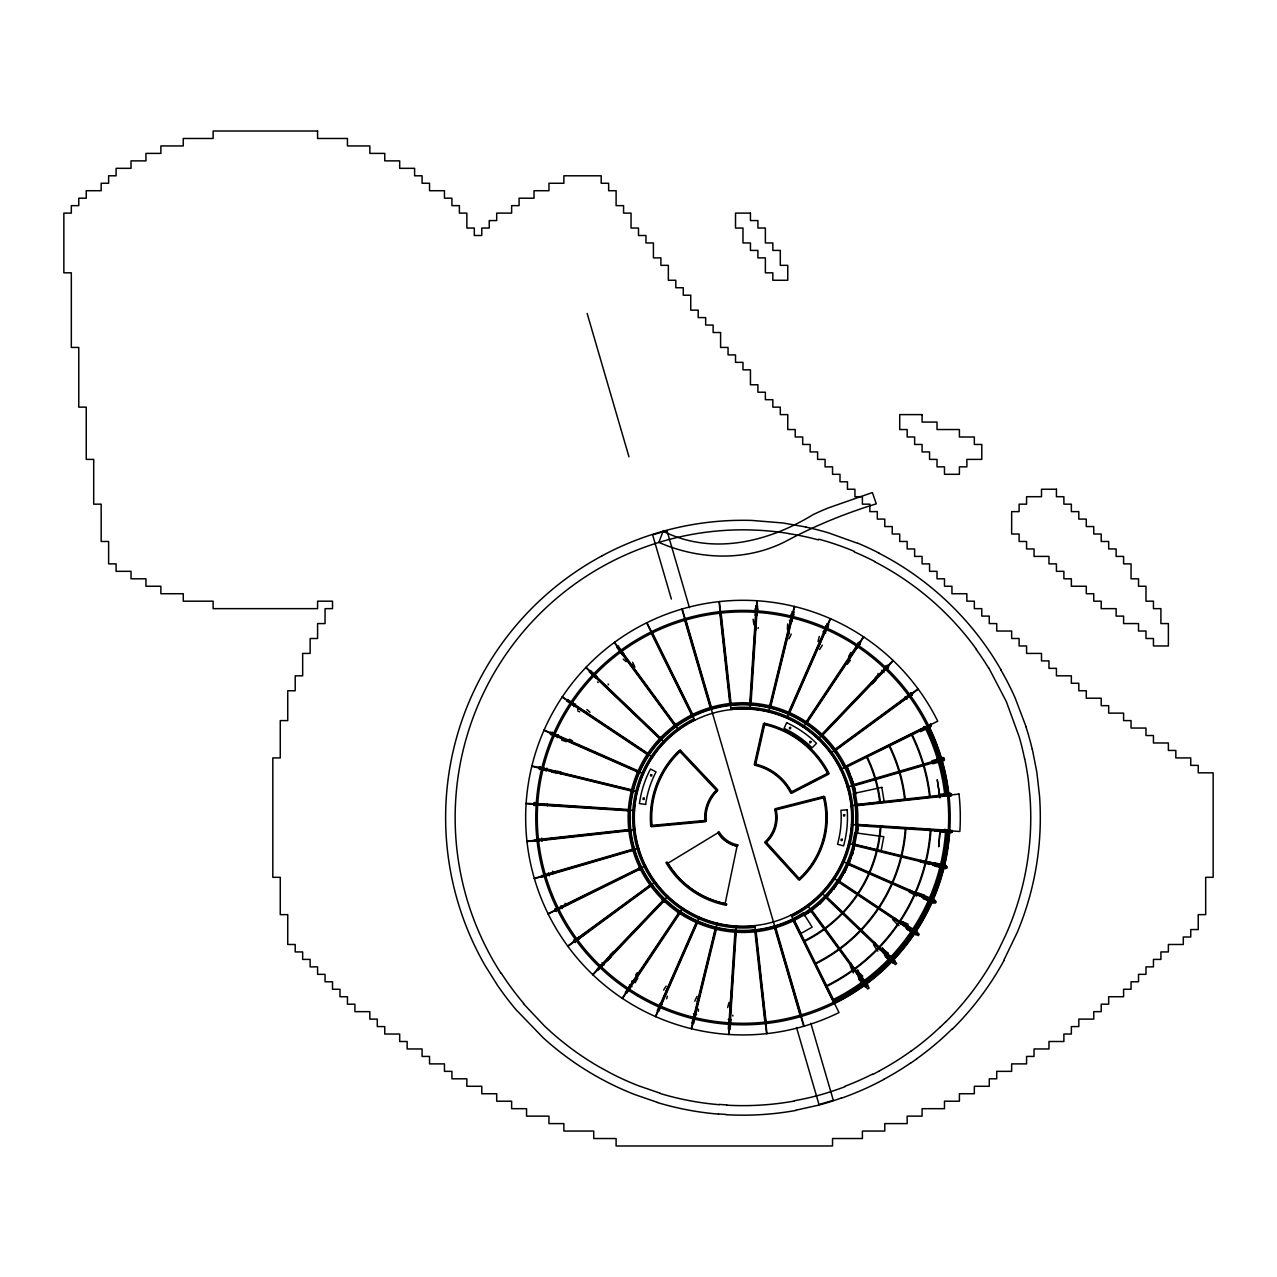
<?xml version="1.0" encoding="UTF-8"?>
<svg xmlns="http://www.w3.org/2000/svg" width="1277" height="1277" viewBox="0 0 1277 1277"><rect width="100%" height="100%" fill="white"/><g stroke="black" fill="none" stroke-linecap="round" stroke-linejoin="round"><path stroke-width="1.5" d="M729.119 1034.498L735.775 930.215M750.19 705L756.846 600.733M533.706 803.297L629.162 809.586L629.082 810.831L533.61 804.718L533.706 803.297L535.638 803.409M534.361 805.643L534.568 802.467M536.915 804.845L536.994 803.6M728.656 1034.466L735.935 926.048M750.03 709.182L757.309 600.765M944.725 832.317L944.932 829.14M948.955 831.63L949.05 830.385M952.259 831.934L952.355 830.497L856.883 824.383L856.787 825.644L952.259 831.934L945.97 831.535M857.011 833.37L858.272 825.708L857.474 833.434M769.696 705.638L770.845 705.048L770.845 706.053L769.265 705.064M539.596 769.6L540.363 766.503M546.093 771.18L546.859 768.1M691.655 1028.783L716.094 927.725M716.285 926.99L717.211 923.175M768.754 712.055L794.294 606.431M939.553 866.46L934.556 865.295L940.415 866.572L934.972 865.247L935.323 863.795L930.263 862.438M939.106 867.131L939.872 864.034M691.224 1028.687L716.11 927.198M769.855 708.017L794.741 606.543M655.771 1016.668L697.705 920.972M788.26 714.258L830.194 618.563M551.025 735.009L552.303 732.104M554.218 733.988L553.707 735.137L638.277 772.298L638.771 771.148L550.419 732.136L549.78 733.605L555.974 736.318L556.628 734.866M557.155 737.691L558.432 734.786M659.634 1007.314L660.241 1005.941M696.779 922.76L697.386 921.371M697.689 920.685L699.269 917.094M786.696 718.137L789.186 712.47M825.724 629.29L826.331 627.901M927.533 900.429L928.81 897.523M929.337 900.365L929.991 898.896M932.258 900.093L931.747 901.227L847.194 864.082L847.689 862.933L936.185 901.626L935.546 903.094L917.876 894.858L922.505 897.077M655.356 1016.492L697.481 920.877M788.484 714.354L830.609 618.738M1003.738 960.48L1017.242 932.449A297.222 297.11 89.5 0 0 1039.478 795.411L1036.828 772.218L1032.359 749.312M577.651 709.661L577.795 708.607M622.538 998.502L680.433 911.539M805.532 723.692L863.428 636.728M573.852 706.644L575.624 704.01M622.154 998.247L682.668 907.995M803.297 727.236L805.484 723.963M805.899 723.341L863.811 636.984M906.957 926.017L919.232 934.205L918.275 935.642L906.016 927.453C908.985 925.665 895.959 917.397 906.654 925.218M910.341 931.22L912.113 928.587M911.57 931.156L912.528 929.736M632.514 981.263L631.476 981.119M879.007 673.857L878.001 673.538M883.939 667.903L886.254 665.493L888.553 667.679L886.238 670.106M592.943 974.83L664.647 899.535M665.173 898.992L667.887 896.151M818.078 739.08L893.006 660.385M888.074 958.564L890.277 956.265M890.165 957.111L888.92 958.42L895.432 964.646L896.677 963.337L885.328 952.482M592.624 974.527L664.902 899.088M821.047 736.143L893.341 660.704M940.271 1027.107L945.682 1021.871M952.419 1028.655L946.816 1034.067A290.486 282.345 -25.8 0 1 916.774 1058.761M673.49 725.831L673.665 725.128M911.235 1051.067L917.285 1046.581A281.355 273.47 -25.8 0 0 940.207 1027.043M573.469 941.165L650.631 884.626L651.382 885.631L574.315 942.314L573.469 941.165L576.119 939.202M909.001 694.864L911.65 692.916L912.496 694.065L909.847 696.013L909.048 694.943M574.315 942.314L576.597 940.638M911.65 692.916L834.583 749.599L835.334 750.605L912.496 694.065M567.93 946.401L655.388 881.912M830.577 753.318L918.035 688.83M863.013 983.897L858.814 979.251L861.448 981.614L863.954 979.73M862.135 981.47L863.603 980.385M904.659 698.024L906.494 696.699M907.277 696.125L908.123 697.274M579.742 936.568L577.443 938.244L578.289 939.393L580.221 937.988M567.658 946.034L651.94 884.291M834.009 750.94L918.307 689.197M905.505 699.189L907.34 697.849M675.98 723.436L675.086 724.091L676.251 723.82M910.453 1063.294L916.822 1058.825M803.744 915.386L810.879 911.139L803.983 915.785M872.654 1074.516L879.326 1071.036M883.86 1079.448L876.948 1083.04A289.384 281.291 -17.3 0 1 855.718 1092.745A289.815 282.393 -17 0 1 841.16 1098.284M690.777 714.497L692.405 714.689L692.405 713.683L691.4 714.689M548.216 914.045L641.852 867.674M557.187 909.352L558.544 908.697M640 868.456L645.555 865.726M840.41 769.504L856.26 761.667M870.355 754.707L887.962 746.023M893.246 743.406L923.191 728.624M927.421 726.533L928.778 725.863M920.557 731.689L931.045 726.517M548.025 913.63L641.756 867.466A112.839 112.839 0 0 0 792.841 918.833L839.005 1012.565A217.329 217.329 0 0 1 548.088 913.773A217.329 217.329 0 0 1 646.689 622.793A217.329 217.329 0 0 1 937.733 721.186L844.113 767.541A112.839 112.839 0 0 0 692.98 716.445L646.561 622.857M565.072 904.308L565.072 903.254M534.44 878.752L634.701 849.365M534.313 878.321L638.676 848.072M847.289 787.143L935.897 761.268M940.431 759.943L941.883 759.528M553.164 871.968L552.462 871.185M794.342 1100.758L801.733 1099.321A279.232 270.963 -12.6 0 0 823.681 1093.91L830.864 1091.643A279.823 272.017 -17.1 0 0 845.087 1086.663M796.05 1110.16L818.828 1105.1A294.859 292.257 -21 0 0 841.096 1098.092M938.882 794.454L950.519 793.177L950.87 796.337M537.01 840.282L538.511 840.122M628.827 830.178L630.327 830.018M631.061 829.922L634.972 829.507M850.993 805.723L857.138 805.053M882.231 802.291L886.142 801.86M892 801.206L897.843 800.567M901.754 800.136L907.612 799.498M913.47 798.843L921.276 797.981M925.187 797.55L932.992 796.704M936.903 796.273L942.761 795.619M947.454 795.108L948.939 794.948M526.986 841.607L630.838 830.082M526.938 841.16L630.806 829.842M939.361 797.04L939.904 797.933M939.601 831.135L945.587 831.503L939.936 831.151M526.108 803.744L630.375 810.416M533.61 804.718L535.542 804.845M934.668 830.768L947.326 831.614L947.422 830.178L943.703 829.938M754.946 608.985L758.123 609.193M536.212 804.175L537.713 804.271M628.38 810.161L634.557 810.56M851.408 824.655L855.335 824.91M856.085 824.958L857.585 825.054M865.136 825.549L876.9 826.315M884.738 826.826L896.502 827.592M904.339 828.103L914.14 828.741M923.941 829.38L935.706 830.146M943.543 830.657L949.753 831.056M939.728 831.997L951.397 832.748M728.273 1019.365L731.45 1019.573M539.133 803.648L539.038 805.069M526.14 803.281L630.391 810.177M934.908 830.784L940.654 831.183M719.302 1104.413L726.821 1104.924M718.52 1113.927L726.278 1114.47M789.09 533.563L781.636 532.445A289.193 279.823 43.3 0 0 759.145 530.29L751.61 529.971A287.676 287.533 0.6 0 0 640.894 548.583A287.74 287.644 4.2 0 0 620.095 557.41A287.756 287.708 13.6 0 0 471.309 912.64A287.772 287.708 -86.5 0 0 497.04 967.04L501.031 973.425M805.915 527.018L782.913 522.979L751.898 520.425A297.206 297.03 0.8 0 0 637.494 539.644A297.318 297.222 7.3 0 0 616.009 548.759A297.397 297.381 82.6 0 0 602.106 555.782M935.786 864.034L934.972 863.875L940.766 865.12L935.323 863.795M936.249 864.162L939.952 865.024M531.807 766.296L633.328 790.958M790.99 614.237L794.086 614.987M789.409 620.734L792.49 621.484M531.918 765.849L633.392 790.734M541.687 768.467L543.14 768.834M631.413 790.367L632.881 790.734M633.6 790.91L637.415 791.836M848.551 843.379L877.283 850.402M880.986 851.296L940.143 865.742M942.809 866.397L944.278 866.748M693.459 1013.746L696.556 1014.497M929.784 863.827L934.157 864.96M930.63 862.518L934.556 863.523M818.525 539.932L811.23 538.048A287.038 278.21 44.4 0 0 789.074 533.674M934.972 865.247L930.135 863.954M660.193 1093.224L638.819 1085.881A280.381 272.56 15 0 1 611.348 1073.526L598.147 1066.279A281.116 273.262 20.3 0 1 566.924 1045.24L561.034 1040.563A281.93 274.044 24.1 0 1 544.098 1025.591L523.442 1003.674M657.447 1102.37L635.371 1094.772A289.703 281.61 15 0 1 606.99 1082.018L600.11 1078.363A290.182 282.073 20.3 0 1 567.307 1057.484L561.082 1052.807A290.901 282.776 24.1 0 1 543.188 1037.802L516.163 1009.836A293.056 284.915 29.5 0 1 497.328 985.062L484.925 965.284A297.302 297.222 -86.3 0 1 462.322 915.785A297.286 297.222 11 0 1 602.121 555.798M928.523 898.385L924.5 896.981L928.874 898.721M928.97 900.237L923.67 898.354L928.858 900.413M909.08 928.299L908.298 927.996L911.092 929.576M857.809 543.363L828.518 532.86A294.029 283.861 42.5 0 0 805.899 527.098M543.922 730.396L639.633 772.33M825.581 625.666L828.486 626.943M822.899 631.78L825.804 633.057M544.114 729.981L639.713 772.106M553.276 734.259L554.649 734.866M637.83 771.42L639.218 772.026M639.905 772.33L643.496 773.91M842.469 861.321L926.99 898.465M931.316 900.365L932.689 900.955M913.247 930.294L912.448 929.911M923.255 895.672L918.817 893.517L919.679 894.012M910.485 930.821L907.085 929.161L912.353 932.21M923.862 896.215L919.983 894.171M878.975 553.212C929.8 579.263 972.739 620.335 1001.04 669.93M874.601 561.704C914.827 582.376 950.024 612.657 976.442 649.355M901.45 923.335L905.537 926.511M888.217 956.457L889.287 957.111M889.255 959.139L885.312 956.569L890.021 960.336M680.034 913.997L678.454 914.061L678.454 913.055L679.795 914.38M857.665 642.922L860.299 644.677M857.075 645.539L858.112 646.242L806.841 723.053L805.803 722.367L859.277 641.932L860.602 642.826L856.835 648.461L855.51 647.567M570.627 702.589L571.888 703.419M647.455 753.861L652.595 757.293M833.37 877.938L908.522 928.092M914.077 931.795L915.338 932.641M562.088 697.162L649.067 755.074M629.369 984.982L632.019 986.738M629.13 986.77L630.455 987.664L626.688 993.298L625.363 992.405L679.125 912.161L680.162 912.863L628.891 989.691L627.853 988.989M562.343 696.779L649.195 754.867M677.656 912.401L678.326 913.406L677.401 912.784M889.558 957.798L886.749 955.627M865.199 982.572L863.843 981.406M906.016 927.453L901.466 923.383M863.731 983.657L861.448 981.614M664.663 901.977L663.545 901.562L664.343 902.312M585.76 667.584L661.342 739.718M886.126 668.829L885.216 667.967L821.382 734.722L822.292 735.584L888.728 666.291L887.643 665.253L883.764 669.308L884.849 670.329M881.625 670.329L883.923 672.516M886.653 952.802L895.097 960.879L892.91 963.177L884.45 955.084M593.23 674.4L594.316 675.437M659.986 738.234L664.455 742.512M821.51 892.703L881.753 950.471M891.649 959.777L892.735 960.815M602.042 962.714L604.324 964.901M602.185 965.923L601.116 964.885L597.237 968.94L598.322 969.977L664.583 900.508L663.673 899.631L599.839 966.386L600.749 967.264M586.079 667.248L661.502 739.543M662.268 900.333L662.188 899.615M861.416 979.667L860.666 978.852M885.376 951.525L882.184 947.789L884.099 950.695M883.939 952.61L880.715 948.779L881.226 949.689M614.205 642.554L676.108 726.725M910.501 692.677L912.369 695.247M905.106 696.635L906.989 699.189M860.985 975.692L867.913 985.126L865.359 987.009L858.431 977.575M614.572 642.283L676.299 726.581M620.367 650.568L621.26 651.781M675.022 725.033L678.678 730.013M807.287 905.201L857.266 973.297M864.705 983.434L865.598 984.647M858.176 976.091L867.674 989.037L869.158 987.951L858.814 972.994M576.182 939.281L576.917 940.287M573.596 939.984L575.464 942.538M884.083 953.791L881.88 950.647M884.338 951.046L884.993 951.988M988.925 668.19L1006.324 701.568L1019.222 736.941A287.644 277.748 41.7 0 1 1024.601 758.873M859.948 974.032L857.617 969.881L858.591 972.483M858.304 974.846L855.798 970.376L856.244 971.637M640.527 870.116L638.835 867.737M640.128 870.323L639.25 867.546M927.82 725.639L928.379 726.757M926.384 726.262L927.006 727.523M923.654 726.629L925.059 729.47M920.382 729.215L921.004 730.492M651.238 631.828L651.908 633.169M692.134 714.641L694.864 720.18M791.101 915.034L793.831 920.589M799.785 932.657L827.624 989.005M831.966 997.816L833.705 1001.344M834.057 1002.046L834.727 1003.403M560.906 905.744L562.311 908.601M558.959 907.692L559.581 908.969M557.586 908.458L558.145 909.591M554.92 908.713L556.325 911.555M646.96 622.649L693.124 716.381M857.521 974.622L856.548 972.356M1026.101 726.821L1015.055 697.721A291.81 281.962 41 0 0 1000.913 669.994M681.838 609.065L711.241 709.326M774.724 925.889L804.127 1026.149M940.989 759.129L941.341 760.342M939.457 759.496L939.856 760.853M936.695 759.384L937.589 762.433M933.04 761.363L933.439 762.736M689.452 607.708L666.961 530.689L652.627 534.871L671.383 599.057M810.831 1023.324L833.338 1100.343L819.004 1104.541L796.513 1027.506M684.887 618.707L685.318 620.159M710.778 707.378L774.548 925.681M774.756 926.416L775.171 927.852M800.647 1015.071L801.078 1016.508M548.376 872.798L549.27 875.846M546.109 874.362L546.508 875.735M544.625 874.889L544.976 876.086M682.269 608.937L711.465 709.262M774.5 925.953L803.696 1026.277M855.526 793.416L854.09 785.786L856.101 793.863M718.983 601.627L730.524 705.463M755.441 929.768L766.982 1033.604M948.125 794.406L948.268 795.651M946.56 794.486L946.72 795.906M939.92 795.22L940.08 796.64M719.43 601.563L731.098 709.597M754.867 925.617L766.535 1033.652M541.751 838.159L542.087 841.32M539.245 839.324L539.405 840.729M537.697 839.58L537.84 840.825M628.97 456.783A854.345 0.91 73.7 0 1 587.149 313.424M1025.99 726.852A296.328 285.952 41.8 0 1 1032.247 749.328M1024.713 758.857A290.454 281.163 40.2 0 1 1028.464 781.141L1029.948 796.13A287.692 287.612 89.6 0 1 1005.43 935.658L998.885 949.242A283.59 275.752 -30.8 0 1 945.746 1021.919M1003.945 960.591A292.768 284.883 -30.3 0 1 952.626 1028.863M976.266 649.466A280.11 270.596 41.2 0 1 988.749 668.286M911.171 1050.987A280.589 272.719 -22 0 1 879.278 1070.94M910.373 1063.182A289.783 281.674 -22 0 1 883.796 1079.336M857.873 543.22A288.746 277.827 41.7 0 1 879.039 553.085M854.217 551.919A279.791 269.639 41.9 0 1 874.729 561.465M872.446 1074.149A280.445 272.592 -17.3 0 1 844.927 1086.264M818.717 539.165A282.409 273.501 43.5 0 1 854.425 551.393M796.098 1110.399A289.177 281.387 -5.3 0 1 726.262 1114.709M794.39 1101.029A279.902 272.384 -5.3 0 1 726.805 1105.18M719.286 1104.701A280.094 272.608 5 0 1 660.113 1093.479M718.504 1114.119A289.368 281.515 5 0 1 657.4 1102.546M523.714 1003.451A283.717 275.385 30.2 0 1 501.318 973.25M652.1 826.011A91.274 91.274 0 0 1 680.402 751.163M704.856 821.143A38.278 38.278 0 0 1 716.732 789.745M651.43 826.075A91.944 91.944 0 0 1 679.955 750.668M705.527 821.079A37.608 37.608 0 0 1 717.195 790.224M763.997 724.506A95.456 95.456 0 0 1 827.815 773.862M755.09 763.965A55.007 55.007 0 0 1 791.868 792.41M764.141 723.851A96.126 96.126 0 0 1 828.406 773.559M754.946 764.62A54.336 54.336 0 0 1 791.277 792.714M823.33 797.151A82.909 82.909 0 0 1 798.763 878.959M776.033 809.203A34.096 34.096 0 0 1 765.929 842.836M823.984 796.992A83.58 83.58 0 0 1 799.21 879.454M775.378 809.363A33.441 33.441 0 0 1 765.482 842.341M583.637 935.658A198.302 198.302 0 0 1 582.743 934.429M565.551 906.191A198.302 198.302 0 0 1 564.881 904.834M552.877 874.043A198.302 198.302 0 0 1 552.446 872.59M545.965 840.17A198.302 198.302 0 0 1 545.79 838.67M550.132 771.42A198.302 198.302 0 0 1 550.483 769.951M585.489 934.285A196.004 196.004 0 0 1 584.595 933.088M567.611 905.17A196.004 196.004 0 0 1 566.956 903.829M547.338 805.755A196.004 196.004 0 0 1 547.434 804.255M727.667 1007.569A35.421 5.97 -84.8 0 1 729.103 1002.381M729.582 1006.26A36.985 6.305 -85.2 0 1 730.316 1003.61M730.348 1011.304A41.566 4.789 -89 0 1 730.444 1012.102M732.743 1015.231A36.506 5.874 -88.1 0 1 732.838 1015.997M694.768 1001.184A36.841 6.449 -75.8 0 1 697.034 996.379M697.13 1001.28A37.336 5.715 -75.4 0 1 698.503 998.231M696.875 1006.021A40.656 4.374 -78.6 0 1 696.747 1007.553M698.423 1009.149A36.075 5.156 -77.9 0 1 698.28 1011.32M663.625 990.074A40.273 6.066 -66.9 0 1 666.147 986.083M666.099 991.128A38.134 4.246 -65.8 0 1 668.414 987.329M664.663 995.342A38.869 3.24 -67.7 0 1 663.992 997.497M667.344 996.172A38.821 5.539 -66 0 1 666.642 998.822M635.579 975.005A40.146 2.969 -56.5 0 1 637.351 972.707M637.207 976.027A38.901 2.346 -56.1 0 1 638.915 973.808M636.728 976.107A39.172 2.219 -56.6 0 1 634.254 980.465M637.766 977.974A39.699 2.937 -56.1 0 1 635.068 982.795M610.039 955.036A39.81 0.942 -46.3 0 1 613.678 951.413M611.172 956.074A39.332 0.846 -46.3 0 1 614.764 952.498M610.246 955.611A39.922 0.862 -46.3 0 1 606.798 959.41M611.124 956.904A39.443 0.926 -46.2 0 1 607.708 960.671M557.49 771.196A39.81 0.942 13.7 0 1 561.417 772.25M557.171 772.697A39.332 0.846 13.7 0 1 561.577 773.878M556.596 771.563A39.922 0.862 13.7 0 1 552.095 770.574M555.926 772.968A39.443 0.926 13.8 0 1 551.456 771.994M569.334 739.175A40.146 2.969 23.5 0 1 572.447 740.804M568.6 740.947A38.901 2.346 23.9 0 1 572.128 742.799M567.978 740.341A39.172 2.219 23.4 0 1 563.716 738.824M566.334 741.682A39.699 2.937 23.9 0 1 561.577 740.022M586.909 709.517A40.273 6.066 33.1 0 1 590.006 712.295M585.457 711.768A38.134 4.246 34.2 0 1 587.995 713.971M581.546 709.613A38.869 3.24 32.3 0 1 579.55 708.591M579.71 711.864A38.821 5.539 34 0 1 577.779 710.954M608.107 684.073A36.841 6.449 44.2 0 1 608.602 684.743M606.846 686.068A37.336 5.715 44.6 0 1 607.309 686.675M602.265 683.067A40.656 4.374 41.4 0 1 601.611 682.604M598.211 682.493A36.075 5.156 42.1 0 1 597.572 682.046M632.61 662.252A35.421 5.97 55.2 0 1 634.845 667.153M631.987 664.487A36.985 6.305 54.8 0 1 633.919 668.94M630.104 662.923A41.566 4.789 51 0 1 627.582 660.56M626.177 661.741A36.506 5.874 51.9 0 1 623.24 659.124M758.299 627.645A35.421 5.97 -84.8 0 1 758.107 628.46M756.192 629.689A36.985 6.305 -85.2 0 0 756.383 628.954A41.566 4.789 -89 0 1 755.521 623.128M754.068 624.996A36.506 5.874 -88.1 0 1 753.127 619.233M791.197 634.046A36.841 6.449 -75.8 0 1 788.915 638.835M788.835 633.951A37.336 5.715 -75.4 0 1 788.244 635.292M788.867 633.6A40.656 4.374 -78.6 0 1 789.218 627.677M787.446 629.769A36.075 5.156 -77.9 0 1 787.686 623.91M822.34 645.14A40.273 6.066 -66.9 0 1 819.515 649.578M819.866 644.103A38.134 4.246 -65.8 0 1 817.28 648.301M820.648 642.123A38.869 3.24 -67.7 0 1 821.973 637.734M818.078 641.549A38.821 5.539 -66 0 1 819.323 636.409M850.386 660.225A40.146 2.969 -56.5 0 1 847.194 664.295M848.758 659.187A38.901 2.346 -56.1 0 1 847.848 660.385M849.476 658.677A39.172 2.219 -56.6 0 1 851.711 654.75M848.662 656.378A39.699 2.937 -56.1 0 1 850.881 652.435M875.926 680.194A39.81 0.942 -46.3 0 1 872.287 683.818M874.793 679.156A39.332 0.846 -46.3 0 1 871.201 682.732M876.054 679.22A39.922 0.862 -46.3 0 1 879.167 675.82M875.176 677.943A39.443 0.926 -46.2 0 1 878.257 674.559M928.475 864.034A39.81 0.942 13.7 0 1 920.015 861.704M928.794 862.534A39.332 0.846 13.7 0 1 920.478 860.251M925.33 862.821A39.922 0.862 13.7 0 1 933.87 864.657M926.033 861.432A39.443 0.926 13.8 0 1 934.509 863.236M916.631 896.055A40.146 2.969 23.5 0 1 908.873 891.777M917.365 894.267A38.901 2.346 23.9 0 1 909.926 890.229M915.258 893.996A39.172 2.219 23.4 0 1 922.249 896.406M917.205 892.767A39.699 2.937 23.9 0 1 924.388 895.193M899.04 925.697A40.273 6.066 33.1 0 1 892.575 919.44M900.508 923.463A38.134 4.246 34.2 0 1 894.459 917.812M899.359 923.239A38.869 3.24 32.3 0 1 906.415 926.639M901.546 921.499A38.821 5.539 34 0 1 908.186 924.261M883.844 953.217A63.227 13.935 42.7 0 1 883.03 952.227M877.858 951.142A36.841 6.449 44.2 0 1 873.532 944.549M879.119 949.162A37.336 5.715 44.6 0 1 874.681 942.33M877.826 948.46A40.656 4.374 41.4 0 1 884.354 952.626M882.088 949.322A36.075 5.156 42.1 0 1 888.393 953.169M858.862 977.352A25.7 0.926 64.4 0 1 858.479 976.49M858.08 975.452A62.765 15.707 52.5 0 1 857.458 974.335M853.355 972.978A35.421 5.97 55.2 0 1 850.195 965.604M853.978 970.743A36.985 6.305 54.8 0 1 851.041 963.209M852.605 969.61A41.566 4.789 51 0 1 858.383 974.654M857.075 971.398A36.506 5.874 51.9 0 1 862.725 976.107M946.959 830.864A204.416 204.416 0 0 1 833.482 1000.897M926.256 727.108A204.416 204.416 0 0 1 946.161 795.252M945.618 830.784A203.075 203.075 0 0 1 832.891 999.699M926.033 729.694A203.075 203.075 0 0 1 944.836 795.395M730.907 707.905A110.381 110.381 0 0 1 791.852 916.583M755.058 927.325A110.381 110.381 0 0 1 694.113 718.648M731.051 709.23A109.04 109.04 0 0 1 791.261 915.386M754.915 926.001A109.04 109.04 0 0 1 694.704 719.845M641.788 867.546A112.839 112.839 0 0 1 692.98 716.445M930.981 829.827A188.405 188.405 0 0 1 826.395 986.546M911.906 734.195A188.405 188.405 0 0 1 930.247 797.008M930.326 829.795A187.735 187.735 0 0 1 826.107 985.94M911.315 734.483A187.735 187.735 0 0 1 929.592 797.071M905.968 828.198A163.328 163.328 0 0 1 815.301 964.055M905.329 799.737A163.328 163.328 0 0 0 889.431 745.289L888.824 745.592A162.658 162.658 0 0 1 904.659 799.817M905.297 828.166A162.658 162.658 0 0 1 814.997 963.449M804.191 941.564A138.251 138.251 0 0 0 880.938 826.586L880.268 826.538A137.581 137.581 0 0 1 803.903 940.973M949.418 831.024A206.874 206.874 0 0 1 834.583 1003.099M929.464 728.034A206.874 206.874 0 0 1 948.348 792.746M728.928 1019.732L728.321 1029.086L730.141 1029.214L730.763 1019.844L728.928 1019.732M755.808 606.016L755.202 615.386L757.038 615.498L757.644 606.128L755.808 606.016M734.961 931.428L728.959 1023.595L730.221 1023.675L736.206 931.508L734.961 931.428M755.745 611.555L749.759 703.723L751.004 703.803L757.006 611.635L755.745 611.555M939.952 831.455L938.755 846.587L939.952 831.455M854.792 832.764L852.653 844.177L881.082 851.073L883.796 836.69L854.792 832.764M726.613 904.052L726.39 905.281A89.23 89.23 0 0 1 665.924 862.598L667.009 861.975A87.969 87.969 0 0 0 726.613 904.052M737.819 844.911L737.579 846.156A29.052 29.052 0 0 1 717.897 832.253L718.983 831.63A27.791 27.791 0 0 0 737.819 844.911M737.037 846.252L725.16 903.541A87.762 87.762 0 0 1 667.983 863.188L717.977 832.796A29.259 29.259 0 0 0 737.037 846.252M763.486 723.708L754.292 764.46L755.601 764.763L764.795 723.995L763.486 723.708M764.3 723.197L754.803 765.274A53.666 53.666 0 0 1 790.671 793.017L829.012 773.239A96.797 96.797 0 0 0 764.3 723.197M539.054 767.062L538.702 768.515L544.146 769.839L544.497 768.387L539.054 767.062M542.565 768.036L542.262 769.249L631.987 791.165L632.291 789.936L542.565 768.036M694.018 1014.401L691.879 1023.148L693.634 1023.579L695.757 1014.832L694.018 1014.401M792.331 611.635L790.192 620.399L791.948 620.83L794.086 612.066L792.331 611.635M715.312 928.299L693.411 1018.024L694.624 1018.328L716.525 928.602L715.312 928.299M791.341 616.903L769.424 706.628L770.654 706.915L792.554 617.19L791.341 616.903M853.962 844.065L853.674 845.278L943.4 867.179L943.703 865.966L853.962 844.065M934.987 862.853L934.237 865.934L945.603 868.711L946.353 865.63L934.987 862.853M941.819 865.391L941.468 866.828L946.911 868.168L947.263 866.716L941.819 865.391M854.664 845.502L852.637 854.137L854.536 844.464L855.542 844.464L854.536 845.47M851.823 855.127L849.093 864.513L848.088 864.513L851.823 855.127M663.098 531.216L658.836 542.374C699.876 560.332 748.386 561.704 788.34 539.963C816.466 525.118 845.901 513.146 876.293 503.84L872.367 492.555L829.3 507.56A286.224 278.338 46.6 0 0 813.241 514.551C768.435 542.039 712.47 555.766 663.098 531.216M660.432 1003.355L657.192 1010.745L658.756 1011.432L662.013 1004.041L660.432 1003.355M827.209 623.799L823.952 631.173L825.533 631.86L828.773 624.485L827.209 623.799M696.508 921.818L659.363 1006.372L660.512 1006.883L697.657 922.313L696.508 921.818M825.453 628.348L788.308 712.901L789.457 713.412L826.602 628.843L825.453 628.348M924.213 895.512L922.936 898.417L933.663 903.126L934.94 900.221L924.213 895.512M848.136 864.465L844.624 872.622L848.136 864.465M786.68 722.702L784.046 728.401A98.217 98.217 0 0 1 812.092 747.827L816.498 743.374A104.475 104.475 0 0 0 786.68 722.702M843.65 873.452L839.452 881.274L843.65 873.452M567.69 699.588L566.733 701.009L573.437 705.495L574.395 704.058L567.69 699.588M571.601 702.478L570.915 703.531L647.726 754.803L648.429 753.749L571.601 702.478M838.223 880.428L837.536 881.465L914.364 932.737L915.05 931.699L838.223 880.428M907.947 925.793L906.175 928.443L915.912 934.94L917.668 932.29L907.947 925.793M838.398 882.024L833.53 889.431L838.398 882.024M832.428 890.085L826.937 897.045L832.428 890.085M590.533 670.585L589.288 671.878L595.8 678.119L597.045 676.81L590.533 670.585M594.204 674.479L593.342 675.373L660.081 739.207L660.959 738.298L594.204 674.479M825.868 896.007L825.006 896.917L891.761 960.751L892.623 959.841L825.868 896.007M825.756 897.603L819.69 904.068L825.756 897.603M680.433 750.222L679.46 751.131L716.7 790.686L717.674 789.777L680.433 750.222M765.977 841.894L764.987 842.804L798.716 879.901L799.705 879.007L765.977 841.894M818.477 904.515L811.869 910.421L818.477 904.515M618.276 646.178L616.807 647.263L622.362 654.83L623.83 653.744L618.276 646.178M621.324 650.807L620.303 651.557L674.958 726.006L675.98 725.272L621.324 650.807M811.007 909.208L809.985 909.958L864.641 984.407L865.662 983.673L811.007 909.208M803.249 913.007L793.113 918.706L800.551 933.679L812.172 927.15L803.249 913.007M828.103 772.952L790.958 792.107L791.58 793.304L828.725 774.149L828.103 772.952M652.132 632.211L651.015 632.769L691.895 715.583L693.028 715.04L652.132 632.211M640.4 867.562L554.649 909.815L555.272 911.092L640.958 868.695L640.4 867.562M930.694 724.123L845.007 766.535L845.566 767.653L931.316 725.4L930.694 724.123M866.939 756.399L866.349 756.702A137.581 137.581 0 0 1 879.741 802.563L880.396 802.483A138.251 138.251 0 0 0 866.939 756.399M794.055 919.632L792.937 920.19L833.833 1003.004L834.95 1002.445L794.055 919.632M846.874 766.982L850.45 775.107L846.906 766.04L845.901 766.04L846.906 767.046M850.897 776.224L853.754 784.637L850.897 776.224M685.701 619.265L684.504 619.616L710.395 708.272L711.592 707.921L685.701 619.265M943.128 757.5L931.891 760.789L932.785 763.838L944.006 760.549L943.128 757.5M633.28 848.997L541.496 875.719L541.895 877.076L633.631 850.195L633.28 848.997M944.07 758.139L852.318 785.02L852.669 786.233L944.469 759.512L944.07 758.139M775.57 926.958L774.373 927.31L800.264 1015.965L801.461 1015.614L775.57 926.958M823.825 796.353L775.219 808.724L775.554 810.017L824.144 797.646L823.825 796.353M824.639 796.832L774.74 809.522A32.771 32.771 0 0 1 765.019 841.846L799.657 879.949A84.25 84.25 0 0 0 824.639 796.832M881.832 787.382L853.244 793.608L855.127 805.069L884.195 801.812L881.832 787.382M937.27 779.912L939.585 794.933L937.27 779.912M721.026 612.322L719.765 612.465L729.869 704.265L731.13 704.138L721.026 612.322M629.497 829.475L534.472 839.851L534.616 841.256L629.641 830.72L629.497 829.475M951.333 793.959L856.324 804.51L856.452 805.755L951.493 795.379L951.333 793.959M756.08 930.949L754.835 931.093L764.939 1022.893L766.184 1022.765L756.08 930.949M959.027 794.071L855.159 805.388A112.839 112.839 0 0 1 855.59 824.814L959.857 831.487A217.329 217.329 0 0 0 959.027 794.071M705.463 820.409L651.366 825.405L651.493 826.746L705.59 821.734L705.463 820.409M706.197 821.015L650.759 826.139A92.614 92.614 0 0 1 679.492 750.19L717.658 790.718A36.937 36.937 0 0 0 706.197 821.015M847.178 809.81L840.92 810.288A98.217 98.217 0 0 1 837.52 844.225L843.554 845.917A104.475 104.475 0 0 0 847.178 809.81M317.59 131.02L213.115 131.02L213.115 138.475L183.265 138.475L183.265 145.945L160.87 145.945L160.87 153.4L145.945 153.4L145.945 160.87L131.02 160.87L131.02 168.325L116.095 168.325L116.095 175.795L108.625 175.795L108.625 183.265L101.17 183.265L101.17 190.72L86.245 190.72L86.245 198.19L78.775 198.19L78.775 205.645L71.32 205.645L71.32 213.115L63.85 213.115L63.85 272.815L71.32 272.815L71.32 347.44L78.775 347.44L78.775 407.14L86.245 407.14L86.245 459.385L93.7 459.385L93.7 504.16L101.17 504.16L101.17 541.48L108.625 541.48L108.625 563.875L116.095 563.875L116.095 571.33L131.02 571.33L131.02 578.8L145.945 578.8L145.945 586.255L160.87 586.255L160.87 593.725L183.265 593.725L183.265 601.18L213.115 601.18L213.115 608.65L317.59 608.65L317.59 601.18L332.515 601.18L332.515 608.65L325.06 608.65L325.06 623.575L317.59 623.575L317.59 638.5L310.135 638.5L310.135 653.425L302.665 653.425L302.665 675.82L295.21 675.82L295.21 690.745L287.74 690.745L287.74 720.595L280.27 720.595L280.27 757.915L272.815 757.915L272.815 877.315L280.27 877.315L280.27 914.635L287.74 914.635L287.74 944.485L295.21 944.485L295.21 951.94L302.665 951.94L302.665 959.41L310.135 959.41L310.135 966.865L317.59 966.865L317.59 974.335L325.06 974.335L325.06 981.79L332.515 981.79L332.515 989.26L339.985 989.26L339.985 996.73L347.44 996.73L347.44 1004.185L354.91 1004.185L354.91 1011.655L369.835 1011.655L369.835 1019.11L377.29 1019.11L377.29 1026.58L384.76 1026.58L384.76 1034.035L399.685 1034.035L399.685 1041.505L407.14 1041.505L407.14 1048.96L422.08 1048.96L422.08 1056.43L429.535 1056.43L429.535 1063.885L444.46 1063.885L444.46 1071.355L451.93 1071.355L451.93 1078.81L466.855 1078.81L466.855 1086.28L481.78 1086.28L481.78 1093.735L496.705 1093.735L496.705 1101.205L511.63 1101.205L511.63 1108.675L526.555 1108.675L526.555 1116.13L548.95 1116.13L548.95 1123.6L563.875 1123.6L563.875 1131.055L593.725 1131.055L593.725 1138.525L616.105 1138.525L616.105 1145.98L832.54 1145.98L832.54 1138.525L862.39 1138.525L862.39 1131.055L884.785 1131.055L884.785 1123.6L907.165 1123.6L907.165 1116.13L922.09 1116.13L922.09 1108.675L944.485 1108.675L944.485 1101.205L959.41 1101.205L959.41 1093.735L974.335 1093.735L974.335 1086.28L989.26 1086.28L989.26 1078.81L996.73 1078.81L996.73 1071.355L1011.655 1071.355L1011.655 1063.885L1026.58 1063.885L1026.58 1056.43L1034.035 1056.43L1034.035 1048.96L1048.96 1048.96L1048.96 1041.505L1063.885 1041.505L1063.885 1034.035L1071.355 1034.035L1071.355 1026.58L1078.81 1026.58L1078.81 1019.11L1093.735 1019.11L1093.735 1011.655L1101.205 1011.655L1101.205 1004.185L1108.675 1004.185L1108.675 996.73L1123.6 996.73L1123.6 989.26L1131.055 989.26L1131.055 981.79L1138.525 981.79L1138.525 974.335L1145.98 974.335L1145.98 966.865L1153.45 966.865L1153.45 959.41L1160.905 959.41L1160.905 951.94L1168.375 951.94L1168.375 944.485L1183.3 944.485L1183.3 937.015L1190.755 937.015L1190.755 929.56L1198.225 929.56L1198.225 914.635L1205.68 914.635L1205.68 877.315L1213.15 877.315L1213.15 772.84L1198.225 772.84L1198.225 765.37L1190.755 765.37L1190.755 757.915L1175.83 757.915L1175.83 750.445L1168.375 750.445L1168.375 742.975L1153.45 742.975L1153.45 735.52L1145.98 735.52L1145.98 728.05L1131.055 728.05L1131.055 720.595L1123.6 720.595L1123.6 713.125L1108.675 713.125L1108.675 705.67L1101.205 705.67L1101.205 698.2L1086.28 698.2L1086.28 690.745L1078.81 690.745L1078.81 683.275L1071.355 683.275L1071.355 675.82L1056.43 675.82L1056.43 668.35L1048.96 668.35L1048.96 660.895L1041.505 660.895L1041.505 653.425L1026.58 653.425L1026.58 645.97L1019.11 645.97L1019.11 638.5L1011.655 638.5L1011.655 631.03L996.73 631.03L996.73 623.575L989.26 623.575L989.26 616.105L981.79 616.105L981.79 608.65L974.335 608.65L974.335 601.18L966.865 601.18L966.865 593.725L951.94 593.725L951.94 586.255L944.485 586.255L944.485 578.8L937.015 578.8L937.015 571.33L929.56 571.33L929.56 563.875L922.09 563.875L922.09 556.405L914.635 556.405L914.635 548.95L907.165 548.95L907.165 541.48L899.71 541.48L899.71 534.025L892.24 534.025L892.24 526.555L884.785 526.555L884.785 519.085L877.315 519.085L877.315 511.63L869.86 511.63L869.86 504.16L862.39 504.16L862.39 496.705L854.92 496.705L854.92 489.235L847.465 489.235L847.465 481.78L839.995 481.78L839.995 474.31L832.54 474.31L832.54 466.855L825.07 466.855L825.07 459.385L817.615 459.385L817.615 451.93L810.145 451.93L810.145 444.46L802.69 444.46L802.69 437.005L795.22 437.005L795.22 429.535L787.765 429.535L787.765 414.61L780.295 414.61L780.295 407.14L772.84 407.14L772.84 399.685L765.37 399.685L765.37 392.215L757.915 392.215L757.915 384.76L750.445 384.76L750.445 369.835L742.975 369.835L742.975 362.365L735.52 362.365L735.52 354.91L728.05 354.91L728.05 347.44L720.595 347.44L720.595 332.515L713.125 332.515L713.125 325.06L705.67 325.06L705.67 317.59L698.2 317.59L698.2 310.135L690.745 310.135L690.745 295.21L683.275 295.21L683.275 287.74L675.82 287.74L675.82 280.27L668.35 280.27L668.35 265.345L660.895 265.345L660.895 257.89L653.425 257.89L653.425 242.965L645.97 242.965L645.97 235.495L638.5 235.495L638.5 228.04L631.03 228.04L631.03 213.115L623.575 213.115L623.575 205.645L616.105 205.645L616.105 190.72L608.65 190.72L608.65 183.265L601.18 183.265L601.18 175.795L563.875 175.795L563.875 183.265L548.95 183.265L548.95 190.72L534.025 190.72L534.025 198.19L519.085 198.19L519.085 205.645L511.63 205.645L511.63 213.115L496.705 213.115L496.705 220.57L489.235 220.57L489.235 228.04L481.78 228.04L481.78 235.495L474.31 235.495L474.31 228.04L466.855 228.04L466.855 213.115L459.385 213.115L459.385 205.645L451.93 205.645L451.93 198.19L444.46 198.19L444.46 190.72L429.535 190.72L429.535 183.265L422.08 183.265L422.08 175.795L414.61 175.795L414.61 168.325L399.685 168.325L399.685 160.87L384.76 160.87L384.76 153.4L369.835 153.4L369.835 145.945L347.44 145.945L347.44 138.475L317.59 138.475L317.59 131.02M750.445 213.115L735.52 213.115L735.52 228.04L742.975 228.04L742.975 242.965L750.445 242.965L750.445 250.42L757.915 250.42L757.915 257.89L765.37 257.89L765.37 272.815L772.84 272.815L772.84 280.27L787.765 280.27L787.765 265.345L780.295 265.345L780.295 250.42L772.84 250.42L772.84 242.965L765.37 242.965L765.37 228.04L757.915 228.04L757.915 220.57L750.445 220.57L750.445 213.115M922.09 414.61L899.71 414.61L899.71 429.535L907.165 429.535L907.165 437.005L914.635 437.005L914.635 444.46L922.09 444.46L922.09 451.93L929.56 451.93L929.56 459.385L937.015 459.385L937.015 466.855L944.485 466.855L944.485 474.31L959.41 474.31L959.41 466.855L966.865 466.855L966.865 459.385L981.79 459.385L981.79 444.46L974.335 444.46L974.335 437.005L959.41 437.005L959.41 429.535L937.015 429.535L937.015 422.08L922.09 422.08L922.09 414.61M1056.43 489.235L1041.505 489.235L1041.505 496.705L1026.58 496.705L1026.58 504.16L1019.11 504.16L1019.11 511.63L1011.655 511.63L1011.655 534.025L1019.11 534.025L1019.11 541.48L1026.58 541.48L1026.58 548.95L1034.035 548.95L1034.035 556.405L1048.96 556.405L1048.96 563.875L1056.43 563.875L1056.43 571.33L1063.885 571.33L1063.885 578.8L1071.355 578.8L1071.355 586.255L1086.28 586.255L1086.28 593.725L1093.735 593.725L1093.735 601.18L1101.205 601.18L1101.205 608.65L1116.13 608.65L1116.13 616.105L1123.6 616.105L1123.6 623.575L1138.525 623.575L1138.525 631.03L1145.98 631.03L1145.98 638.5L1153.45 638.5L1153.45 645.97L1168.375 645.97L1168.375 623.575L1160.905 623.575L1160.905 608.65L1153.45 608.65L1153.45 601.18L1145.98 601.18L1145.98 586.255L1138.525 586.255L1138.525 578.8L1131.055 578.8L1131.055 563.875L1123.6 563.875L1123.6 556.405L1116.13 556.405L1116.13 548.95L1108.675 548.95L1108.675 541.48L1101.205 541.48L1101.205 534.025L1093.735 534.025L1093.735 526.555L1086.28 526.555L1086.28 519.085L1078.81 519.085L1078.81 511.63L1071.355 511.63L1071.355 504.16L1063.885 504.16L1063.885 496.705L1056.43 496.705L1056.43 489.235M750.972 701.999L749.966 703.004L750.972 701.999M789.888 711.512L788.883 712.502L789.888 711.512M807.511 721.17L806.505 722.175L807.511 721.17M675.23 724.123L674.224 725.128L675.23 724.123M790.543 727.459L789.505 727.459L789.505 728.704L790.543 728.704L790.543 727.459M823.202 733.748L822.196 734.754L823.202 733.748M660.113 737.388L659.108 738.393L660.113 737.388M810.815 741.49L809.762 741.49L809.762 742.751L810.815 742.751L810.815 741.49M836.467 748.849L835.461 749.854L836.467 748.849M647.535 753.079L646.545 754.084L647.535 753.079M637.877 770.717L636.872 771.707L637.877 770.717M651.637 774.692L650.584 774.692L650.584 775.953L651.637 775.953L651.637 774.692M854.201 784.78L853.196 785.77L854.201 784.78M631.429 789.761L630.423 790.75L631.429 789.761M644.135 798.173L643.081 798.173L643.081 799.434L644.135 799.434L644.135 798.173M858.144 804.494L857.138 805.5L858.144 804.494M628.38 809.634L627.374 810.624L628.38 809.634M844.624 814.726L843.57 814.726L843.57 815.971L844.624 815.971L844.624 814.726M858.591 824.591L857.585 825.596L858.591 824.591M628.827 829.731L627.821 830.736L628.827 829.731M842.166 839.26L841.112 839.26L841.112 840.505L842.166 840.505L842.166 839.26M632.753 849.444L631.764 850.45L632.753 849.444M839.42 881.146L838.43 882.152L839.42 881.146M650.504 885.36L649.498 886.366L650.504 885.36M826.842 896.837L825.852 897.827L826.842 896.837M663.769 900.477L662.763 901.482L663.769 900.477M811.741 910.102L810.735 911.092L811.741 910.102M794.549 920.541L793.56 921.531L794.549 920.541M697.082 922.712L696.077 923.718L697.082 922.712M716.126 929.161L715.12 930.167L716.126 929.161M735.999 932.21L734.993 933.216L735.999 932.21M645.651 804.414L639.442 803.584A104.475 104.475 0 0 1 650.488 769.009L656.043 771.931A98.217 98.217 0 0 0 645.651 804.414M687.68 911.139A108.657 108.657 0 0 0 851.631 818.733A108.657 108.657 0 0 0 689.628 722.942A108.657 108.657 0 0 0 687.68 911.139M637.526 995.98A207.209 207.209 0 0 0 950.184 819.77A207.209 207.209 0 0 0 641.246 637.095A207.209 207.209 0 0 0 637.526 995.98M638.292 994.671A205.709 205.709 0 0 0 948.667 819.754A205.709 205.709 0 0 0 641.98 638.404A205.709 205.709 0 0 0 638.292 994.671M684.536 916.471A114.85 114.85 0 0 0 857.825 818.812A114.85 114.85 0 0 0 686.595 717.562A114.85 114.85 0 0 0 684.536 916.471M685.302 915.178A113.35 113.35 0 0 0 856.324 818.796A113.35 113.35 0 0 0 687.329 718.871A113.35 113.35 0 0 0 685.302 915.178"/></g></svg>
